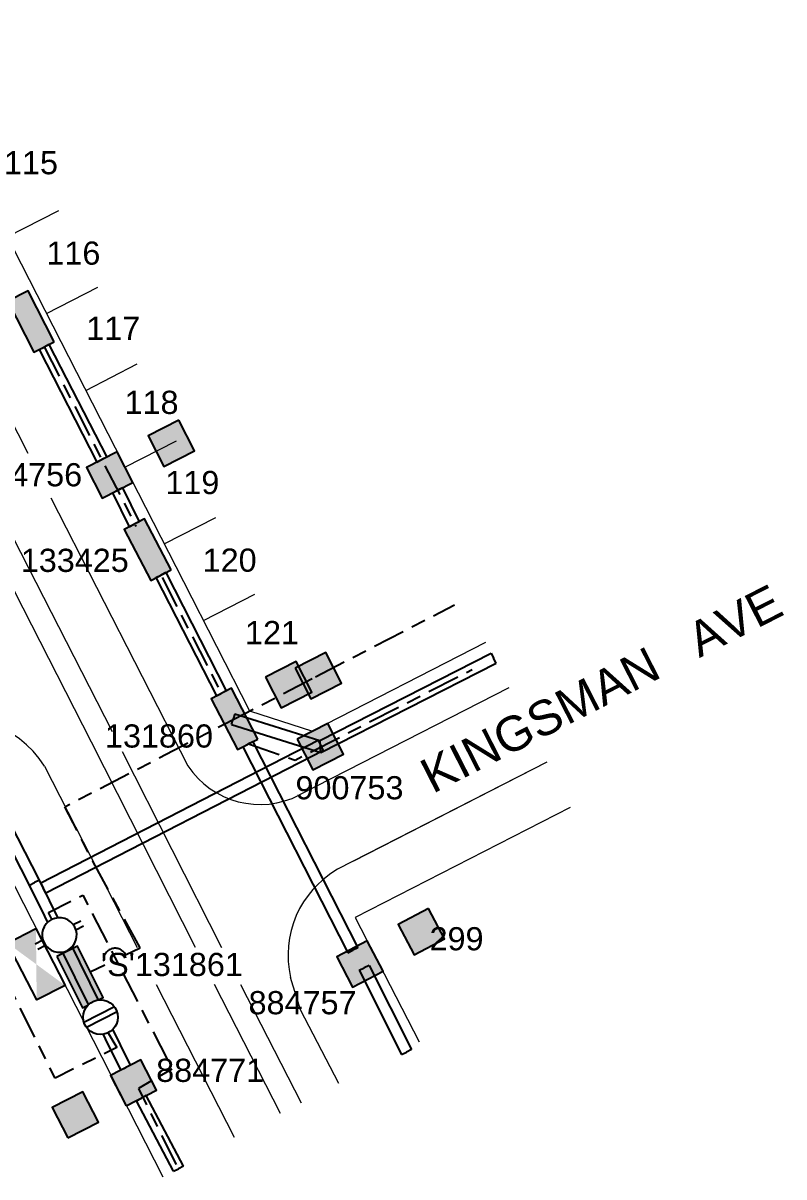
# Model space of a CAD drawing. Header units: metres. Extents: x 289950 to 290170, y 6229066 to 6229325.
# Drawn here: x 290104.4 to 290170.1, y 6229067.2 to 6229166.8 of the extents above; entities that cross this region are included whole.
import ezdxf
from ezdxf.enums import TextEntityAlignment as Align

# ---------------------------------------------------------------- set-up
doc = ezdxf.new("R2010")
doc.units = ezdxf.units.M
doc.header["$LTSCALE"] = 0.7
doc.linetypes.add('Cable Exist UG', pattern=[8.2, 4, -1.2, 1.8, -1.2])
doc.layers.get('0').update_dxf_attribs({"color": 6})
for name, color, linetype in [('_User Miscellaneous2', 7, 'Continuous'), ('_User Miscellaneous6', 7, 'Continuous'), ('_User Miscellaneous7', 150, 'Continuous'), ('_User Miscellaneous8', 7, 'Continuous'), ('_User_LV_Exist', 7, 'Continuous'), ('Duct_SP_EXT', 7, 'Continuous'), ('Equip_LV_EXT', 5, 'Continuous'), ('Sub_SP_EXT', 7, 'Continuous'), ('SupportsUG_SP_LV_EXT', 7, 'Continuous'), ('SupportsUG_SP_LV_SL_EXT', 7, 'Continuous'), ('UG_Details_SP_MISC', 7, 'Continuous')]:
    doc.layers.add(name, color=color, linetype=linetype)
for name, color, linetype, lineweight in [('_User Miscellaneous5', 7, 'Continuous', 35), ('Cadastre Developer_SP_NEW', 4, 'Continuous', 5), ('Cadastre Roads_SP_EXT', 9, 'Continuous', 5), ('Cadastre Roads_SP_NEW', 8, 'Continuous', 5)]:
    doc.layers.add(name, color=color, linetype=linetype, lineweight=lineweight)
doc.styles.add('ARIAL', font='arial.ttf', dxfattribs={"height": 2})
doc.styles.add('COLUMN_LABEL', font='arial.ttf')
doc.styles.add('POLE_LABEL', font='arial.ttf')
doc.styles.get("Standard").update_dxf_attribs({"font": 'arial.ttf'})

# ---------------------------------------------------------------- blocks, each defined once
blk = doc.blocks.new('*U22')
at = {"layer": '_User Miscellaneous7'}
blk.add_hatch(color=256, dxfattribs=at).paths.add_polyline_path([(-7.432, 1.73), (-7.53, -1.238), (-4.561, -1.336), (-4.464, 1.632)])
at = {"layer": '_User Miscellaneous8'}
blk.add_hatch(color=256, dxfattribs=at).paths.add_polyline_path([(-1.435, 1.533), (-1.533, -1.435), (1.435, -1.533), (1.533, 1.435)])
at = {"layer": '_User Miscellaneous7'}
blk.add_lwpolyline([(-7.53, -1.238), (-4.561, -1.336), (-4.464, 1.632), (-7.432, 1.73)], close=True, dxfattribs=at)
at = {"layer": '_User Miscellaneous8'}
blk.add_lwpolyline([(-1.533, -1.435), (1.435, -1.533), (1.533, 1.435), (-1.435, 1.533)], close=True, dxfattribs=at)
at = {"flags": 9}
for tag, style, p in [('STRUCTURE_PLANT_NUMBER', 'POLE_LABEL', (1.813, 0.031)), ('STREET_CODE', 'COLUMN_LABEL', (1.813, -0.2))]:
    blk.add_attdef(tag, text='', height=0.2, dxfattribs=dict(at, style=style)).set_placement(p, align=Align.MIDDLE_LEFT)
for tag, p in [('OWNED_BY', (1.813, -0.6)), ('STATE', (1.813, -0.8)), ('COLUMN_TYPE', (1.813, -0.4)), ('USAGE', (1.813, -1)), ('STREETNAME', (1.813, -1.6)), ('SUBURB', (1.813, -1.8)), ('LEGEND', (1.813, -1.2)), ('LOCATION', (1.813, -1.4)), ('NOTES', (1.813, -2))]:
    blk.add_attdef(tag, text='', height=0.2, dxfattribs=at).set_placement(p, align=Align.MIDDLE_LEFT)
at = {"flags": 1}
blk.add_attdef('Z', (1.813, -2.351), '', height=0.2, dxfattribs=at)
at = {"layer": '_User Miscellaneous6', "style": 'ARIAL', "flags": 8}
blk.add_attdef('ASSET_NUM', text='', height=2, dxfattribs=at).set_placement((2, 2), align=Align.MIDDLE_LEFT)
blk = doc.blocks.new('PILLAR_EXT')
blk.add_hatch(color=256).paths.add_polyline_path([(-2.475, 2.49), (-2.475, 0.51), (2.475, 0.51), (2.475, 2.49)])
blk.add_lwpolyline([(-2.475, 0.51), (2.475, 0.51), (2.475, 2.49), (-2.475, 2.49)], close=True)
for tag, p, flags in [('OWNED_BY', (0, 1.3), 9), ('STATE', (0, 1.1), 9), ('SUPPORT_TYPE', (0, 0.9), 9), ('USAGE', (0, 0.7), 9), ('LEGEND', (0, 0.5), 9), ('LOCATION', (0, 0.3), 9), ('NOTES', (0, 0.1), 9), ('PARENT', (0, -0.1), 9), ('STREETNAME', (0, -0.3), 9), ('SUBURB', (0, -0.5), 1)]:
    blk.add_attdef(tag, p, '', height=0.2, dxfattribs=dict(flags=flags))
at = {"layer": '_User Miscellaneous6', "style": 'ARIAL', "flags": 8}
blk.add_attdef('ASSET_NUM', text='', height=2, dxfattribs=at).set_placement((1.5, 7.5), align=Align.TOP_LEFT)
blk = doc.blocks.new('*U17')
blk.add_lwpolyline([(0, 1.375), (5.5, 1.375), (5.5, -1.375), (0, -1.375)], close=True)
blk.add_solid([(0, -1.375), (0, 1.375), (5.5, 1.375), (5.5, -1.375)])
for tag, height, flags, p in [('ASSET_NUM', 3, 8, (5.84, 2.545)), ('STREET_CODE', 0.2, 9, (5.34, 0.545)), ('OPERATING_VOLTAGE', 0.2, 9, (5.34, -0.055)), ('CONSTRUCTED_VOLTAGE', 0.2, 9, (5.34, 0.345)), ('NO_PHASES', 0.2, 9, (5.34, 0.145)), ('ORIENTATION', 0.2, 9, (5.34, -0.255)), ('OWNED_BY', 0.2, 9, (5.34, -0.455)), ('OPERATED_BY', 0.2, 9, (5.34, -0.655)), ('SECONDARY_VOLTAGE', 0.2, 9, (5.34, -1.055)), ('MAINTAINED_BY', 0.2, 9, (5.34, -0.855)), ('STATE', 0.2, 9, (5.34, -1.255)), ('SUBSTATION_TYPE', 0.2, 9, (5.34, -1.655)), ('USAGE', 0.2, 9, (5.34, -1.855)), ('PARENT', 0.2, 9, (5.34, -1.455)), ('LEGEND', 0.2, 9, (5.34, -2.055)), ('Z', 0.2, 1, (5.34, -3.055)), ('STREETNAME', 0.2, 9, (5.34, -2.455)), ('SUBURB', 0.2, 9, (5.34, -2.655)), ('LOCATION', 0.2, 9, (5.34, -2.255)), ('NOTES', 0.2, 9, (5.34, -2.855))]:
    blk.add_attdef(tag, text='', height=height, dxfattribs=dict(flags=flags)).set_placement(p, align=Align.MIDDLE_LEFT)
blk = doc.blocks.new('*U28')
at = {"layer": '_User Miscellaneous7'}
blk.add_hatch(color=256, dxfattribs=at).paths.add_polyline_path([(7.485, -1.485), (7.485, 1.485), (4.515, 1.485), (4.515, -1.485)])
at = {"layer": '_User Miscellaneous8'}
blk.add_hatch(color=256, dxfattribs=at).paths.add_polyline_path([(1.485, -1.485), (1.485, 1.485), (-1.485, 1.485), (-1.485, -1.485)])
at = {"layer": '_User Miscellaneous7'}
blk.add_lwpolyline([(7.485, 1.485), (4.515, 1.485), (4.515, -1.485), (7.485, -1.485)], close=True, dxfattribs=at)
at = {"layer": '_User Miscellaneous8'}
blk.add_lwpolyline([(1.485, 1.485), (-1.485, 1.485), (-1.485, -1.485), (1.485, -1.485)], close=True, dxfattribs=at)
at = {"flags": 9}
for tag, style, p in [('STRUCTURE_PLANT_NUMBER', 'POLE_LABEL', (1.813, 0.031)), ('STREET_CODE', 'COLUMN_LABEL', (1.813, -0.2))]:
    blk.add_attdef(tag, text='', height=0.2, dxfattribs=dict(at, style=style)).set_placement(p, align=Align.MIDDLE_LEFT)
for tag, p in [('OWNED_BY', (1.813, -0.6)), ('STATE', (1.813, -0.8)), ('COLUMN_TYPE', (1.813, -0.4)), ('USAGE', (1.813, -1)), ('STREETNAME', (1.813, -1.6)), ('SUBURB', (1.813, -1.8)), ('LEGEND', (1.813, -1.2)), ('LOCATION', (1.813, -1.4)), ('NOTES', (1.813, -2))]:
    blk.add_attdef(tag, text='', height=0.2, dxfattribs=at).set_placement(p, align=Align.MIDDLE_LEFT)
at = {"flags": 1}
blk.add_attdef('Z', (1.813, -2.351), '', height=0.2, dxfattribs=at)
at = {"layer": '_User Miscellaneous6', "style": 'ARIAL', "flags": 8}
blk.add_attdef('ASSET_NUM', text='', height=2, dxfattribs=at).set_placement((2, 2), align=Align.MIDDLE_LEFT)
blk = doc.blocks.new('*U29')
at = {"layer": '_User Miscellaneous7'}
blk.add_hatch(color=256, dxfattribs=at).paths.add_polyline_path([(-1.093, -7.255), (1.876, -7.163), (1.784, -4.195), (-1.184, -4.287)])
at = {"layer": '_User Miscellaneous8'}
blk.add_hatch(color=256, dxfattribs=at).paths.add_polyline_path([(-1.438, -1.53), (1.53, -1.438), (1.438, 1.53), (-1.53, 1.438)])
at = {"layer": '_User Miscellaneous7'}
blk.add_lwpolyline([(1.876, -7.163), (1.784, -4.195), (-1.184, -4.287), (-1.093, -7.255)], close=True, dxfattribs=at)
at = {"layer": '_User Miscellaneous8'}
blk.add_lwpolyline([(1.53, -1.438), (1.438, 1.53), (-1.53, 1.438), (-1.438, -1.53)], close=True, dxfattribs=at)
at = {"flags": 9}
for tag, style, p in [('STRUCTURE_PLANT_NUMBER', 'POLE_LABEL', (1.813, 0.031)), ('STREET_CODE', 'COLUMN_LABEL', (1.813, -0.2))]:
    blk.add_attdef(tag, text='', height=0.2, dxfattribs=dict(at, style=style)).set_placement(p, align=Align.MIDDLE_LEFT)
for tag, p in [('OWNED_BY', (1.813, -0.6)), ('STATE', (1.813, -0.8)), ('COLUMN_TYPE', (1.813, -0.4)), ('USAGE', (1.813, -1)), ('STREETNAME', (1.813, -1.6)), ('SUBURB', (1.813, -1.8)), ('LEGEND', (1.813, -1.2)), ('LOCATION', (1.813, -1.4)), ('NOTES', (1.813, -2))]:
    blk.add_attdef(tag, text='', height=0.2, dxfattribs=at).set_placement(p, align=Align.MIDDLE_LEFT)
at = {"flags": 1}
blk.add_attdef('Z', (1.813, -2.351), '', height=0.2, dxfattribs=at)
at = {"layer": '_User Miscellaneous6', "style": 'ARIAL', "flags": 8}
blk.add_attdef('ASSET_NUM', text='', height=2, dxfattribs=at).set_placement((2, 2), align=Align.MIDDLE_LEFT)
blk = doc.blocks.new('LV_UG_LINKS_OPEN_EXT')
blk.add_wipeout([(-0.249, 1.473), (-0.432, 1.43), (-0.608, 1.365), (-0.774, 1.278), (-0.928, 1.171), (-1.067, 1.045), (-1.19, 0.903), (-1.294, 0.747), (-1.377, 0.579), (-1.439, 0.402), (-1.478, 0.218), (-1.494, 0.031), (-1.486, -0.156), (-1.455, -0.341), (-1.4, -0.521), (-1.324, -0.692), (-1.227, -0.853), (-1.11, -1), (-0.976, -1.131), (-0.827, -1.244), (-0.664, -1.338), (-0.491, -1.411), (-0.311, -1.461), (-0.125, -1.489), (0.062, -1.493), (0.249, -1.473), (0.432, -1.43), (0.608, -1.365), (0.774, -1.278), (0.928, -1.171), (1.067, -1.045), (1.19, -0.903), (1.294, -0.747), (1.377, -0.579), (1.439, -0.402), (1.478, -0.218), (1.494, -0.031), (1.486, 0.156), (1.455, 0.341), (1.4, 0.521), (1.324, 0.692), (1.227, 0.853), (1.11, 1), (0.976, 1.131), (0.827, 1.244), (0.664, 1.338), (0.491, 1.411), (0.311, 1.461), (0.125, 1.489), (-0.062, 1.493)])
for p, q in [((-0.249, 1.473), (-0.249, 2.22)), ((0.249, 1.473), (0.249, 2.22)), ((-0.249, -1.473), (-0.249, -2.22)), ((0.249, -1.473), (0.249, -2.22))]:
    blk.add_line(p, q)
blk.add_lwpolyline([(0, -1.494, 1), (0, 1.494, 1)], format="xyb", close=True)
at = {"flags": 9}
for tag, p in [('ACTUAL_STATUS', (0, 0)), ('OPERATING_VOLTAGE', (0, -0.6)), ('ORIENTATION', (0, -0.8)), ('STATE', (0, -1)), ('CONSTRUCTED_VOLTAGE', (0, -0.2)), ('NO_PHASES', (0, -0.4)), ('SWITCH_TYPE', (0, -1.2)), ('USAGE', (0, -1.4)), ('NOTES', (0, -1.6))]:
    blk.add_attdef(tag, text='', height=0.2, dxfattribs=at).set_placement(p, align=Align.MIDDLE_LEFT)
at = {"flags": 1}
blk.add_attdef('Z', (0, 0), '', height=0.2, dxfattribs=at)
blk = doc.blocks.new('LV_UG_LINKS_CLOSED_EXT')
blk.add_wipeout([(-1.056, 1.057), (-1.18, 0.916), (-1.286, 0.761), (-1.371, 0.594), (-1.435, 0.417), (-1.476, 0.234), (-1.493, 0.047), (-1.487, -0.14), (-1.458, -0.326), (-1.406, -0.506), (-1.331, -0.678), (-1.236, -0.839), (-1.121, -0.988), (-0.988, -1.12), (-0.84, -1.235), (-0.679, -1.331), (-0.506, -1.406), (-0.326, -1.458), (-0.141, -1.487), (0.047, -1.493), (0.233, -1.476), (0.416, -1.435), (0.593, -1.371), (0.76, -1.286), (0.915, -1.181), (1.056, -1.057), (1.18, -0.916), (1.286, -0.761), (1.371, -0.594), (1.435, -0.417), (1.476, -0.234), (1.493, -0.047), (1.487, 0.14), (1.458, 0.326), (1.406, 0.506), (1.331, 0.678), (1.236, 0.839), (1.121, 0.988), (0.988, 1.12), (0.84, 1.235), (0.679, 1.331), (0.506, 1.406), (0.326, 1.458), (0.141, 1.487), (-0.047, 1.493), (-0.233, 1.476), (-0.416, 1.435), (-0.593, 1.371), (-0.76, 1.286), (-0.915, 1.181)])
for p, q in [((-0.25, -1.479), (-0.25, 1.479)), ((0.25, -1.479), (0.25, 1.479))]:
    blk.add_line(p, q)
blk.add_circle((0, 0), 1.5)
at = {"flags": 9}
for tag, p in [('ACTUAL_STATUS', (0, 0)), ('OPERATING_VOLTAGE', (0, -0.6)), ('ORIENTATION', (0, -0.8)), ('STATE', (0, -1)), ('CONSTRUCTED_VOLTAGE', (0, -0.2)), ('NO_PHASES', (0, -0.4)), ('SWITCH_TYPE', (0, -1.2)), ('USAGE', (0, -1.4)), ('NOTES', (0, -1.6))]:
    blk.add_attdef(tag, text='', height=0.2, dxfattribs=at).set_placement(p, align=Align.MIDDLE_LEFT)
at = {"flags": 1}
blk.add_attdef('Z', (0, 0), '', height=0.2, dxfattribs=at)
blk = doc.blocks.new('*U70')
at = {"layer": '_User Miscellaneous7'}
blk.add_hatch(color=256, dxfattribs=at).paths.add_polyline_path([(1.563, 7.469), (-1.407, 7.5), (-1.438, 4.53), (1.532, 4.499)])
at = {"layer": '_User Miscellaneous8'}
blk.add_hatch(color=256, dxfattribs=at).paths.add_polyline_path([(1.5, 1.469), (-1.469, 1.5), (-1.5, -1.469), (1.469, -1.5)])
at = {"layer": '_User Miscellaneous7'}
blk.add_lwpolyline([(-1.407, 7.5), (-1.438, 4.53), (1.532, 4.499), (1.563, 7.469)], close=True, dxfattribs=at)
at = {"layer": '_User Miscellaneous8'}
blk.add_lwpolyline([(-1.469, 1.5), (-1.5, -1.469), (1.469, -1.5), (1.5, 1.469)], close=True, dxfattribs=at)
at = {"flags": 9}
for tag, style, p in [('STRUCTURE_PLANT_NUMBER', 'POLE_LABEL', (1.813, 0.031)), ('STREET_CODE', 'COLUMN_LABEL', (1.813, -0.2))]:
    blk.add_attdef(tag, text='', height=0.2, dxfattribs=dict(at, style=style)).set_placement(p, align=Align.MIDDLE_LEFT)
for tag, p in [('OWNED_BY', (1.813, -0.6)), ('STATE', (1.813, -0.8)), ('COLUMN_TYPE', (1.813, -0.4)), ('USAGE', (1.813, -1)), ('STREETNAME', (1.813, -1.6)), ('SUBURB', (1.813, -1.8)), ('LEGEND', (1.813, -1.2)), ('LOCATION', (1.813, -1.4)), ('NOTES', (1.813, -2))]:
    blk.add_attdef(tag, text='', height=0.2, dxfattribs=at).set_placement(p, align=Align.MIDDLE_LEFT)
at = {"flags": 1}
blk.add_attdef('Z', (1.813, -2.351), '', height=0.2, dxfattribs=at)
at = {"layer": '_User Miscellaneous6', "style": 'ARIAL', "flags": 8}
blk.add_attdef('ASSET_NUM', text='', height=2, dxfattribs=at).set_placement((2, 2), align=Align.MIDDLE_LEFT)

msp = doc.modelspace()

# ---------------------------------------------------------------- hatches: boundary and pattern name
at = {"layer": '_User Miscellaneous2'}
msp.add_hatch(color=150, dxfattribs=at).paths.add_polyline_path([(290130.59, 6229112.517), (290127.946, 6229111.164), (290129.298, 6229108.52), (290131.942, 6229109.873)])
msp.add_hatch(color=150, dxfattribs=at).paths.add_polyline_path([(290130.59, 6229112.517), (290127.946, 6229111.164), (290129.298, 6229108.52), (290131.942, 6229109.873)])

# ---------------------------------------------------------------- linework, layer by layer
at = {"layer": '_User Miscellaneous2', "color": 150}
msp.add_lwpolyline([(290127.946, 6229111.164), (290129.298, 6229108.52), (290131.942, 6229109.873), (290130.59, 6229112.517)], close=True, dxfattribs=at)
msp.add_lwpolyline([(290127.946, 6229111.164), (290129.298, 6229108.52), (290131.942, 6229109.873), (290130.59, 6229112.517)], close=True, dxfattribs=at)
at = {"layer": '_User_LV_Exist', "color": 7, "linetype": 'Cable Exist UG', "flags": 128}
for points in [[(290106.294, 6229138.846), (290114.2, 6229123.385)], [(290116.454, 6229118.977), (290121.567, 6229108.977)], [(290129.699, 6229110.4), (290141.703, 6229116.616)], [(290123.925, 6229104.623), (290127.945, 6229103.225), (290143.235, 6229111.046)], [(290121.826, 6229106.323), (290129.699, 6229110.4)], [(290114.556, 6229087.015), (290110.469, 6229094.502), (290108.066, 6229099.198), (290121.826, 6229106.323)], [(290106.94, 6229089.492), (290106.645, 6229090.064), (290109.596, 6229091.562), (290117.321, 6229076.571), (290114.413, 6229074.875), (290117.901, 6229067.819)], [(290113.302, 6229086.41), (290114.556, 6229087.015)], [(290110.248, 6229084.936), (290111.501, 6229085.541)]]:
    msp.add_lwpolyline(points, dxfattribs=at)
at = {"layer": '_User_LV_Exist', "color": 7, "linetype": 'Cable Exist UG'}
msp.add_arc((290112.402, 6229085.976), 1, 25.76763, 205.76763, dxfattribs=at)
at = {"layer": 'Cadastre Developer_SP_NEW', "color": 4}
for p, q in [((290098.751, 6229156.84), (290111.098, 6229132.7)), ((290103.078, 6229148.38), (290107.527, 6229150.66)), ((290106.466, 6229141.757), (290110.916, 6229144.036)), ((290109.854, 6229135.133), (290114.304, 6229137.413)), ((290111.098, 6229132.7), (290118.29, 6229118.64)), ((290113.242, 6229128.509), (290117.692, 6229130.789)), ((290116.63, 6229121.885), (290121.08, 6229124.165)), ((290120.022, 6229115.264), (290124.468, 6229117.541)), ((290096.965, 6229105.537), (290116.511, 6229067.237))]:
    msp.add_line(p, q, dxfattribs=at)
at = {"layer": 'Cadastre Developer_SP_NEW', "linetype": 'Continuous'}
for p, q in [((290144.39, 6229113.365), (290129.43, 6229105.711)), ((290151.677, 6229099.121), (290133.135, 6229089.634)), ((290133.135, 6229089.634), (290138.659, 6229078.89))]:
    msp.add_line(p, q, dxfattribs=at)
msp.add_lwpolyline([(290118.29, 6229118.64), (290123.997, 6229107.482), (290129.43, 6229105.711)], dxfattribs=at)
at = {"layer": 'Cadastre Roads_SP_NEW'}
for p, q in [((290085.85, 6229166.84), (290104.865, 6229129.71)), ((290101.808, 6229125.874), (290112.148, 6229105.684)), ((290106.842, 6229125.85), (290118.679, 6229102.715)), ((290110.367, 6229104.773), (290101.961, 6229121.187))]:
    msp.add_line(p, q, dxfattribs=at)
at = {"layer": 'Cadastre Roads_SP_NEW', "linetype": 'Continuous'}
for p, q in [((290146.386, 6229109.462), (290132.448, 6229102.317)), ((290119.347, 6229087.034), (290110.367, 6229104.773)), ((290113.011, 6229103.971), (290121.594, 6229087.034)), ((290106.308, 6229102.695), (290114.292, 6229087.034)), ((290149.673, 6229103.038), (290131.614, 6229093.799)), ((290149.674, 6229103.036), (290132.98, 6229094.496)), ((290132.448, 6229102.317), (290128.331, 6229100.207)), ((290115.929, 6229083.835), (290122.669, 6229070.667)), ((290126.671, 6229072.725), (290120.984, 6229083.835)), ((290123.231, 6229083.835), (290128.449, 6229073.64))]:
    msp.add_line(p, q, dxfattribs=at)
msp.add_lwpolyline([(290131.703, 6229075.313), (290128.412, 6229081.651), (290127.55, 6229084.442)], dxfattribs=at)
at = {"layer": 'Cadastre Roads_SP_NEW'}
msp.add_arc((290099.093, 6229098.2), 8.5, 31.92323, 117.1075, dxfattribs=at)
at = {"layer": 'Cadastre Roads_SP_NEW', "linetype": 'Continuous'}
for centre, radius, start, end in [((290124.915, 6229106.884), 7.5, 213.75591, 297.09444), ((290135.912, 6229086.371), 8.582, 120.05535, 192.98961)]:
    msp.add_arc(centre, radius, start, end, dxfattribs=at)
at = {"layer": 'Duct_SP_EXT'}
for p, q in [((290123.435, 6229104.373), (290123.862, 6229104.591)), ((290124.29, 6229104.809), (290123.862, 6229104.591)), ((290124.29, 6229104.809), (290133.361, 6229087.016)), ((290123.435, 6229104.373), (290132.506, 6229086.58)), ((290105.854, 6229092.855), (290100.745, 6229102.844)), ((290104.996, 6229092.424), (290099.89, 6229102.406)), ((290104.996, 6229092.424), (290105.425, 6229092.639)), ((290105.854, 6229092.855), (290105.425, 6229092.639)), ((290113.739, 6229076.892), (290105.854, 6229092.855)), ((290112.879, 6229076.467), (290104.996, 6229092.424)), ((290132.506, 6229086.58), (290132.934, 6229086.798)), ((290133.361, 6229087.016), (290132.934, 6229086.798)), ((290133.484, 6229085.071), (290133.913, 6229085.286)), ((290133.484, 6229085.071), (290137.135, 6229077.792)), ((290134.342, 6229085.501), (290133.913, 6229085.286)), ((290134.342, 6229085.501), (290137.993, 6229078.222)), ((290137.135, 6229077.792), (290137.564, 6229078.007)), ((290137.993, 6229078.222), (290137.564, 6229078.007)), ((290112.879, 6229076.467), (290113.309, 6229076.679)), ((290113.739, 6229076.892), (290113.309, 6229076.679)), ((290114.237, 6229073.812), (290114.662, 6229074.036)), ((290117.44, 6229067.726), (290114.237, 6229073.812)), ((290115.087, 6229074.259), (290114.662, 6229074.036)), ((290118.289, 6229068.173), (290115.087, 6229074.259)), ((290117.44, 6229067.726), (290117.865, 6229067.949)), ((290118.289, 6229068.173), (290117.865, 6229067.949))]:
    msp.add_line(p, q, dxfattribs=at)
at = {"layer": 'UG_Details_SP_MISC'}
for p, q in [((290105.83, 6229138.651), (290106.257, 6229138.87)), ((290105.83, 6229138.651), (290110.816, 6229128.936)), ((290106.684, 6229139.089), (290106.257, 6229138.87)), ((290106.684, 6229139.089), (290111.67, 6229129.374)), ((290110.816, 6229128.936), (290111.243, 6229129.155)), ((290111.67, 6229129.374), (290111.243, 6229129.155)), ((290112.166, 6229126.297), (290112.596, 6229126.511)), ((290113.026, 6229126.724), (290112.596, 6229126.511)), ((290113.026, 6229126.724), (290114.483, 6229123.789)), ((290112.166, 6229126.297), (290113.623, 6229123.362)), ((290113.623, 6229123.362), (290114.053, 6229123.576)), ((290114.483, 6229123.789), (290114.053, 6229123.576)), ((290115.922, 6229118.972), (290116.35, 6229119.191)), ((290115.922, 6229118.972), (290121.14, 6229108.758)), ((290116.777, 6229119.409), (290116.35, 6229119.191)), ((290116.777, 6229119.409), (290121.995, 6229109.195)), ((290130.063, 6229104.906), (290144.859, 6229112.449)), ((290130.149, 6229103.872), (290145.295, 6229111.594)), ((290144.859, 6229112.449), (290145.077, 6229112.021)), ((290145.295, 6229111.594), (290145.077, 6229112.021)), ((290121.14, 6229108.758), (290121.567, 6229108.977)), ((290121.995, 6229109.195), (290121.567, 6229108.977)), ((290122.436, 6229106.304), (290122.58, 6229106.762)), ((290122.724, 6229107.22), (290122.58, 6229106.762)), ((290122.724, 6229107.22), (290130.063, 6229104.906)), ((290122.436, 6229106.304), (290130.149, 6229103.872)), ((290129.941, 6229104.898), (290105.979, 6229092.584)), ((290129.941, 6229104.898), (290130.161, 6229104.471)), ((290130.063, 6229104.906), (290130.106, 6229104.389)), ((290130.38, 6229104.044), (290106.418, 6229091.73)), ((290130.149, 6229103.872), (290130.106, 6229104.389)), ((290130.38, 6229104.044), (290130.161, 6229104.471)), ((290105.979, 6229092.584), (290106.198, 6229092.157)), ((290106.418, 6229091.73), (290106.198, 6229092.157))]:
    msp.add_line(p, q, dxfattribs=at)

# ---------------------------------------------------------------- block references
at = {"layer": 'Sub_SP_EXT'}
ref = msp.add_blockref('*U17', (290104.336, 6229088.039), dxfattribs=dict(at, rotation=297.174350676304))
ref.add_attrib('ASSET_NUM_001', '33808', (290091.444, 6229082.079), dxfattribs={"layer": '0', "height": 3})
at = {"layer": 'SupportsUG_SP_LV_EXT'}
ref = msp.add_blockref('PILLAR_EXT', (290106.466, 6229141.757), dxfattribs=dict(at, rotation=117.0890446551702))
ref.add_attrib('ASSET_NUM_001', '133424', (290093.682, 6229139.812), dxfattribs={"layer": '_User Miscellaneous6', "height": 2, "style": 'ARIAL'})
ref = msp.add_blockref('PILLAR_EXT', (290116.53, 6229122.079), dxfattribs=dict(at, rotation=117.6401696635857))
ref.add_attrib('ASSET_NUM_001', '133425', (290104.254, 6229119.462), dxfattribs={"layer": '_User Miscellaneous6', "height": 2, "style": 'ARIAL'})
ref = msp.add_blockref('PILLAR_EXT', (290124.038, 6229107.468), dxfattribs=dict(at, rotation=117.3762265538613))
ref.add_attrib('ASSET_NUM_001', '131860', (290111.524, 6229104.299), dxfattribs={"layer": '_User Miscellaneous6', "height": 2, "style": 'ARIAL'})
ref = msp.add_blockref('PILLAR_EXT', (290108.019, 6229083.826), dxfattribs=dict(at, rotation=296.4571410080771))
ref.add_attrib('ASSET_NUM_001', "'S'131861", (290111.174, 6229084.576), dxfattribs={"layer": '_User Miscellaneous6', "height": 2, "style": 'ARIAL'})
ref = msp.add_blockref('PILLAR_EXT', (290108.019, 6229083.826), dxfattribs=dict(at, rotation=296.4571410080771))
ref.add_attrib('ASSET_NUM_001', "'S'131861", (290111.174, 6229084.576), dxfattribs={"layer": '_User Miscellaneous6', "height": 2, "style": 'ARIAL'})
at = {"layer": 'SupportsUG_SP_LV_SL_EXT'}
ref = msp.add_blockref('*U22', (290111.919, 6229127.833), dxfattribs=dict(at, rotation=208.9709164967741))
ref.add_attrib('ASSET_NUM', '884756', dxfattribs={"layer": '_User Miscellaneous5', "height": 2, "style": 'ARIAL'}).set_placement((290100.228, 6229126.25), align=Align.BOTTOM_LEFT)
ref = msp.add_blockref('*U70', (290130.106, 6229104.389), dxfattribs=dict(at, rotation=27.69232476329638))
ref.add_attrib('ASSET_NUM_001', '900753', (290127.972, 6229099.831), dxfattribs={"layer": '_User Miscellaneous5', "height": 2, "style": 'ARIAL'})
ref = msp.add_blockref('*U28', (290133.533, 6229085.613), dxfattribs=dict(at, rotation=27.69232476329637))
ref.add_attrib('ASSET_NUM_001', '884757', (290123.921, 6229081.278), dxfattribs={"layer": '_User Miscellaneous5', "height": 2, "style": 'ARIAL'})
ref = msp.add_blockref('*U29', (290113.986, 6229075.358), dxfattribs=dict(at, rotation=295.3318346420096))
ref.add_attrib('ASSET_NUM_001', '884771', (290115.942, 6229075.438), dxfattribs={"layer": '_User Miscellaneous5', "height": 2, "style": 'ARIAL'})

# ---------------------------------------------------------------- texts
at = {"layer": 'Cadastre Developer_SP_NEW', "style": 'ARIAL'}
for s, p in [('115', (290102.801, 6229153.79)), ('116', (290106.462, 6229145.984)), ('117', (290109.902, 6229139.496)), ('118', (290113.21, 6229133.099)), ('119', (290116.737, 6229126.179)), ('120', (290119.956, 6229119.479)), ('121', (290123.615, 6229113.224)), ('299', (290139.55, 6229086.796))]:
    msp.add_text(s, height=2, dxfattribs=at).set_placement(p)
at = {"layer": 'Cadastre Roads_SP_EXT', "color": 3}
msp.add_text('KINGSMAN   AVE', height=3, rotation=27.01094, dxfattribs=at).set_placement((290139.814, 6229100.279))

# ---------------------------------------------------------------- next in the draw order: block references
at = {"layer": 'Equip_LV_EXT'}
for name, p, rotation in [('LV_UG_LINKS_OPEN_EXT', (290107.59, 6229088.118), 297.2622186821222), ('LV_UG_LINKS_CLOSED_EXT', (290111.13, 6229081.021), 117.1743506703999)]:
    msp.add_blockref(name, p, dxfattribs=dict(at, rotation=rotation))

# ---------------------------------------------------------------- next in the draw order: linework, layer by layer
at = {"layer": '_User_LV_Exist', "color": 7, "linetype": 'Cable Exist UG', "flags": 128}
msp.add_lwpolyline([(290111.734, 6229079.762), (290112.547, 6229078.415), (290107.214, 6229075.761), (290101.542, 6229087.159), (290096.717, 6229084.973), (290097.931, 6229082.293)], dxfattribs=at)

doc.saveas('drawing.dxf')
